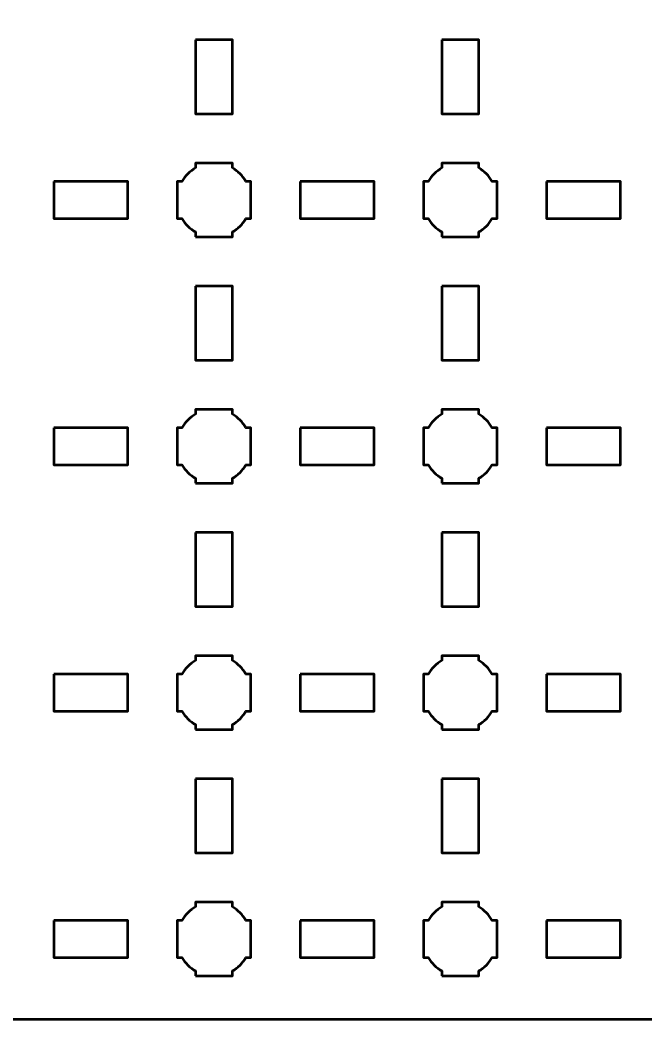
# Model space of a CAD drawing. Header units: centimetres. Extents: x -19.6 to 19.7, y -15.7 to 15.7.
# Drawn here: x -14.57 to -9.5, y -15.65 to -7.54 of the extents above; entities that cross this region are included whole.
import ezdxf

# ---------------------------------------------------------------- set-up
doc = ezdxf.new("R2010")
doc.units = ezdxf.units.CM
doc.header["$MEASUREMENT"] = 0
doc.layers.add('Layer 1', color=7, linetype='Continuous')

msp = doc.modelspace()

# ---------------------------------------------------------------- linework, layer by layer
at = {"layer": 'Layer 1', "lineweight": 53}
for points, knots in [([(-19.14991, 15.65004), (-19.14991, 15.65004), (19.15005, 15.65004), (19.15005, 15.65004), (19.15005, 15.65004), (19.42701, 15.65004), (19.65001, 15.42694), (19.65001, 15.14994), (19.65001, 15.14994), (19.65001, 15.14994), (19.65001, -15.14993), (19.65001, -15.14993), (19.65001, -15.14993), (19.65001, -15.42707), (19.42701, -15.65003), (19.15005, -15.65003), (19.15005, -15.65003), (19.15005, -15.65003), (-19.14991, -15.65003), (-19.14991, -15.65003), (-19.14991, -15.65003), (-19.42691, -15.65003), (-19.65, -15.42707), (-19.65, -15.14993), (-19.65, -15.14993), (-19.65, -15.14993), (-19.65, 15.14994), (-19.65, 15.14994), (-19.65, 15.14994), (-19.65, 15.42694), (-19.42691, 15.65004), (-19.14991, 15.65004)], [0, 0, 0, 0, 0.125, 0.125, 0.125, 0.125, 0.25, 0.25, 0.25, 0.25, 0.375, 0.375, 0.375, 0.375, 0.5, 0.5, 0.5, 0.5, 0.625, 0.625, 0.625, 0.625, 0.75, 0.75, 0.75, 0.75, 0.875, 0.875, 0.875, 0.875, 1, 1, 1, 1]), ([(-13.14993, -7.70001), (-13.14993, -7.70001), (-12.84993, -7.70001), (-12.84993, -7.70001), (-12.84993, -7.70001), (-12.84993, -7.70001), (-12.84993, -8.30001), (-12.84993, -8.30001), (-12.84993, -8.30001), (-12.84993, -8.30001), (-13.14993, -8.30001), (-13.14993, -8.30001), (-13.14993, -8.30001), (-13.14993, -8.30001), (-13.14993, -7.70001), (-13.14993, -7.70001)], [0, 0, 0, 0, 0.25, 0.25, 0.25, 0.25, 0.5, 0.5, 0.5, 0.5, 0.75, 0.75, 0.75, 0.75, 1, 1, 1, 1]), ([(-11.15, -7.70001), (-11.15, -7.70001), (-10.85, -7.70001), (-10.85, -7.70001), (-10.85, -7.70001), (-10.85, -7.70001), (-10.85, -8.30001), (-10.85, -8.30001), (-10.85, -8.30001), (-10.85, -8.30001), (-11.15, -8.30001), (-11.15, -8.30001), (-11.15, -8.30001), (-11.15, -8.30001), (-11.15, -7.70001), (-11.15, -7.70001)], [0, 0, 0, 0, 0.25, 0.25, 0.25, 0.25, 0.5, 0.5, 0.5, 0.5, 0.75, 0.75, 0.75, 0.75, 1, 1, 1, 1]), ([(-13.14993, -9.29989), (-13.14993, -9.29989), (-13.14993, -9.25978), (-13.14993, -9.25978), (-13.14993, -9.25978), (-13.19555, -9.23346), (-13.23343, -9.19543), (-13.25975, -9.14996), (-13.25975, -9.14996), (-13.25975, -9.14996), (-13.3, -9.14996), (-13.3, -9.14996), (-13.3, -9.14996), (-13.3, -9.14996), (-13.3, -8.99989), (-13.3, -8.99989), (-13.3, -8.99989), (-13.3, -8.99989), (-13.3, -8.84996), (-13.3, -8.84996), (-13.3, -8.84996), (-13.3, -8.84996), (-13.25975, -8.84996), (-13.25975, -8.84996), (-13.25975, -8.84996), (-13.23343, -8.80448), (-13.19555, -8.76645), (-13.14993, -8.74014), (-13.14993, -8.74014), (-13.14993, -8.74014), (-13.14993, -8.69988), (-13.14993, -8.69988), (-13.14993, -8.69988), (-13.14993, -8.69988), (-13, -8.69988), (-13, -8.69988), (-13, -8.69988), (-13, -8.69988), (-12.84993, -8.69988), (-12.84993, -8.69988), (-12.84993, -8.69988), (-12.84993, -8.69988), (-12.84993, -8.74014), (-12.84993, -8.74014), (-12.84993, -8.74014), (-12.80446, -8.76645), (-12.76643, -8.80448), (-12.74011, -8.84996), (-12.74011, -8.84996), (-12.74011, -8.84996), (-12.7, -8.84996), (-12.7, -8.84996), (-12.7, -8.84996), (-12.7, -8.84996), (-12.7, -8.99989), (-12.7, -8.99989), (-12.7, -8.99989), (-12.7, -8.99989), (-12.7, -9.14996), (-12.7, -9.14996), (-12.7, -9.14996), (-12.7, -9.14996), (-12.74011, -9.14996), (-12.74011, -9.14996), (-12.74011, -9.14996), (-12.76643, -9.19543), (-12.80446, -9.23346), (-12.84993, -9.25978), (-12.84993, -9.25978), (-12.84993, -9.25978), (-12.84993, -9.29989), (-12.84993, -9.29989), (-12.84993, -9.29989), (-12.84993, -9.29989), (-13, -9.29989), (-13, -9.29989), (-13, -9.29989), (-13, -9.29989), (-13.14993, -9.29989), (-13.14993, -9.29989)], [0, 0, 0, 0, 0.05, 0.05, 0.05, 0.05, 0.1, 0.1, 0.1, 0.1, 0.15, 0.15, 0.15, 0.15, 0.2, 0.2, 0.2, 0.2, 0.25, 0.25, 0.25, 0.25, 0.3, 0.3, 0.3, 0.3, 0.35, 0.35, 0.35, 0.35, 0.4, 0.4, 0.4, 0.4, 0.45, 0.45, 0.45, 0.45, 0.5, 0.5, 0.5, 0.5, 0.55, 0.55, 0.55, 0.55, 0.6, 0.6, 0.6, 0.6, 0.65, 0.65, 0.65, 0.65, 0.7, 0.7, 0.7, 0.7, 0.75, 0.75, 0.75, 0.75, 0.8, 0.8, 0.8, 0.8, 0.85, 0.85, 0.85, 0.85, 0.9, 0.9, 0.9, 0.9, 0.95, 0.95, 0.95, 0.95, 1, 1, 1, 1]), ([(-11.15, -9.29989), (-11.15, -9.29989), (-11.15, -9.25978), (-11.15, -9.25978), (-11.15, -9.25978), (-11.19547, -9.23346), (-11.2335, -9.19543), (-11.25982, -9.14996), (-11.25982, -9.14996), (-11.25982, -9.14996), (-11.29993, -9.14996), (-11.29993, -9.14996), (-11.29993, -9.14996), (-11.29993, -9.14996), (-11.29993, -8.99989), (-11.29993, -8.99989), (-11.29993, -8.99989), (-11.29993, -8.99989), (-11.29993, -8.84996), (-11.29993, -8.84996), (-11.29993, -8.84996), (-11.29993, -8.84996), (-11.25982, -8.84996), (-11.25982, -8.84996), (-11.25982, -8.84996), (-11.2335, -8.80448), (-11.19547, -8.76645), (-11.15, -8.74014), (-11.15, -8.74014), (-11.15, -8.74014), (-11.15, -8.69988), (-11.15, -8.69988), (-11.15, -8.69988), (-11.15, -8.69988), (-10.99993, -8.69988), (-10.99993, -8.69988), (-10.99993, -8.69988), (-10.99993, -8.69988), (-10.85, -8.69988), (-10.85, -8.69988), (-10.85, -8.69988), (-10.85, -8.69988), (-10.85, -8.74014), (-10.85, -8.74014), (-10.85, -8.74014), (-10.80438, -8.76645), (-10.76649, -8.80448), (-10.74018, -8.84996), (-10.74018, -8.84996), (-10.74018, -8.84996), (-10.69993, -8.84996), (-10.69993, -8.84996), (-10.69993, -8.84996), (-10.69993, -8.84996), (-10.69993, -8.99989), (-10.69993, -8.99989), (-10.69993, -8.99989), (-10.69993, -8.99989), (-10.69993, -9.14996), (-10.69993, -9.14996), (-10.69993, -9.14996), (-10.69993, -9.14996), (-10.74018, -9.14996), (-10.74018, -9.14996), (-10.74018, -9.14996), (-10.76649, -9.19543), (-10.80438, -9.23346), (-10.85, -9.25978), (-10.85, -9.25978), (-10.85, -9.25978), (-10.85, -9.29989), (-10.85, -9.29989), (-10.85, -9.29989), (-10.85, -9.29989), (-10.99993, -9.29989), (-10.99993, -9.29989), (-10.99993, -9.29989), (-10.99993, -9.29989), (-11.15, -9.29989), (-11.15, -9.29989)], [0, 0, 0, 0, 0.05, 0.05, 0.05, 0.05, 0.1, 0.1, 0.1, 0.1, 0.15, 0.15, 0.15, 0.15, 0.2, 0.2, 0.2, 0.2, 0.25, 0.25, 0.25, 0.25, 0.3, 0.3, 0.3, 0.3, 0.35, 0.35, 0.35, 0.35, 0.4, 0.4, 0.4, 0.4, 0.45, 0.45, 0.45, 0.45, 0.5, 0.5, 0.5, 0.5, 0.55, 0.55, 0.55, 0.55, 0.6, 0.6, 0.6, 0.6, 0.65, 0.65, 0.65, 0.65, 0.7, 0.7, 0.7, 0.7, 0.75, 0.75, 0.75, 0.75, 0.8, 0.8, 0.8, 0.8, 0.85, 0.85, 0.85, 0.85, 0.9, 0.9, 0.9, 0.9, 0.95, 0.95, 0.95, 0.95, 1, 1, 1, 1]), ([(-14.29992, -8.84996), (-14.29992, -8.84996), (-13.69991, -8.84996), (-13.69991, -8.84996), (-13.69991, -8.84996), (-13.69991, -8.84996), (-13.69991, -9.14996), (-13.69991, -9.14996), (-13.69991, -9.14996), (-13.69991, -9.14996), (-14.29992, -9.14996), (-14.29992, -9.14996), (-14.29992, -9.14996), (-14.29992, -9.14996), (-14.29992, -8.84996), (-14.29992, -8.84996)], [0, 0, 0, 0, 0.25, 0.25, 0.25, 0.25, 0.5, 0.5, 0.5, 0.5, 0.75, 0.75, 0.75, 0.75, 1, 1, 1, 1]), ([(-12.29995, -8.84996), (-12.29995, -8.84996), (-11.69994, -8.84996), (-11.69994, -8.84996), (-11.69994, -8.84996), (-11.69994, -8.84996), (-11.69994, -9.14996), (-11.69994, -9.14996), (-11.69994, -9.14996), (-11.69994, -9.14996), (-12.29995, -9.14996), (-12.29995, -9.14996), (-12.29995, -9.14996), (-12.29995, -9.14996), (-12.29995, -8.84996), (-12.29995, -8.84996)], [0, 0, 0, 0, 0.25, 0.25, 0.25, 0.25, 0.5, 0.5, 0.5, 0.5, 0.75, 0.75, 0.75, 0.75, 1, 1, 1, 1]), ([(-10.30002, -8.84996), (-10.30002, -8.84996), (-9.70001, -8.84996), (-9.70001, -8.84996), (-9.70001, -8.84996), (-9.70001, -8.84996), (-9.70001, -9.14996), (-9.70001, -9.14996), (-9.70001, -9.14996), (-9.70001, -9.14996), (-10.30002, -9.14996), (-10.30002, -9.14996), (-10.30002, -9.14996), (-10.30002, -9.14996), (-10.30002, -8.84996), (-10.30002, -8.84996)], [0, 0, 0, 0, 0.25, 0.25, 0.25, 0.25, 0.5, 0.5, 0.5, 0.5, 0.75, 0.75, 0.75, 0.75, 1, 1, 1, 1]), ([(-13.14993, -9.70008), (-13.14993, -9.70008), (-12.84993, -9.70008), (-12.84993, -9.70008), (-12.84993, -9.70008), (-12.84993, -9.70008), (-12.84993, -10.30008), (-12.84993, -10.30008), (-12.84993, -10.30008), (-12.84993, -10.30008), (-13.14993, -10.30008), (-13.14993, -10.30008), (-13.14993, -10.30008), (-13.14993, -10.30008), (-13.14993, -9.70008), (-13.14993, -9.70008)], [0, 0, 0, 0, 0.25, 0.25, 0.25, 0.25, 0.5, 0.5, 0.5, 0.5, 0.75, 0.75, 0.75, 0.75, 1, 1, 1, 1]), ([(-11.15, -9.70008), (-11.15, -9.70008), (-10.85, -9.70008), (-10.85, -9.70008), (-10.85, -9.70008), (-10.85, -9.70008), (-10.85, -10.30008), (-10.85, -10.30008), (-10.85, -10.30008), (-10.85, -10.30008), (-11.15, -10.30008), (-11.15, -10.30008), (-11.15, -10.30008), (-11.15, -10.30008), (-11.15, -9.70008), (-11.15, -9.70008)], [0, 0, 0, 0, 0.25, 0.25, 0.25, 0.25, 0.5, 0.5, 0.5, 0.5, 0.75, 0.75, 0.75, 0.75, 1, 1, 1, 1]), ([(-13.14993, -11.29996), (-13.14993, -11.29996), (-13.14993, -11.25975), (-13.14993, -11.25975), (-13.14993, -11.25975), (-13.19555, -11.23343), (-13.23343, -11.19551), (-13.25975, -11.14989), (-13.25975, -11.14989), (-13.25975, -11.14989), (-13.3, -11.14989), (-13.3, -11.14989), (-13.3, -11.14989), (-13.3, -11.14989), (-13.3, -10.99996), (-13.3, -10.99996), (-13.3, -10.99996), (-13.3, -10.99996), (-13.3, -10.84992), (-13.3, -10.84992), (-13.3, -10.84992), (-13.3, -10.84992), (-13.25975, -10.84992), (-13.25975, -10.84992), (-13.25975, -10.84992), (-13.23343, -10.80445), (-13.19555, -10.76639), (-13.14993, -10.74007), (-13.14993, -10.74007), (-13.14993, -10.74007), (-13.14993, -10.69999), (-13.14993, -10.69999), (-13.14993, -10.69999), (-13.14993, -10.69999), (-13, -10.69999), (-13, -10.69999), (-13, -10.69999), (-13, -10.69999), (-12.84993, -10.69999), (-12.84993, -10.69999), (-12.84993, -10.69999), (-12.84993, -10.69999), (-12.84993, -10.74007), (-12.84993, -10.74007), (-12.84993, -10.74007), (-12.80446, -10.76639), (-12.76643, -10.80445), (-12.74011, -10.84992), (-12.74011, -10.84992), (-12.74011, -10.84992), (-12.7, -10.84992), (-12.7, -10.84992), (-12.7, -10.84992), (-12.7, -10.84992), (-12.7, -10.99996), (-12.7, -10.99996), (-12.7, -10.99996), (-12.7, -10.99996), (-12.7, -11.14989), (-12.7, -11.14989), (-12.7, -11.14989), (-12.7, -11.14989), (-12.74011, -11.14989), (-12.74011, -11.14989), (-12.74011, -11.14989), (-12.76643, -11.19551), (-12.80446, -11.23343), (-12.84993, -11.25975), (-12.84993, -11.25975), (-12.84993, -11.25975), (-12.84993, -11.29996), (-12.84993, -11.29996), (-12.84993, -11.29996), (-12.84993, -11.29996), (-13, -11.29996), (-13, -11.29996), (-13, -11.29996), (-13, -11.29996), (-13.14993, -11.29996), (-13.14993, -11.29996)], [0, 0, 0, 0, 0.05, 0.05, 0.05, 0.05, 0.1, 0.1, 0.1, 0.1, 0.15, 0.15, 0.15, 0.15, 0.2, 0.2, 0.2, 0.2, 0.25, 0.25, 0.25, 0.25, 0.3, 0.3, 0.3, 0.3, 0.35, 0.35, 0.35, 0.35, 0.4, 0.4, 0.4, 0.4, 0.45, 0.45, 0.45, 0.45, 0.5, 0.5, 0.5, 0.5, 0.55, 0.55, 0.55, 0.55, 0.6, 0.6, 0.6, 0.6, 0.65, 0.65, 0.65, 0.65, 0.7, 0.7, 0.7, 0.7, 0.75, 0.75, 0.75, 0.75, 0.8, 0.8, 0.8, 0.8, 0.85, 0.85, 0.85, 0.85, 0.9, 0.9, 0.9, 0.9, 0.95, 0.95, 0.95, 0.95, 1, 1, 1, 1]), ([(-11.15, -11.29996), (-11.15, -11.29996), (-11.15, -11.25975), (-11.15, -11.25975), (-11.15, -11.25975), (-11.19547, -11.23343), (-11.2335, -11.19551), (-11.25982, -11.14989), (-11.25982, -11.14989), (-11.25982, -11.14989), (-11.29993, -11.14989), (-11.29993, -11.14989), (-11.29993, -11.14989), (-11.29993, -11.14989), (-11.29993, -10.99996), (-11.29993, -10.99996), (-11.29993, -10.99996), (-11.29993, -10.99996), (-11.29993, -10.84992), (-11.29993, -10.84992), (-11.29993, -10.84992), (-11.29993, -10.84992), (-11.25982, -10.84992), (-11.25982, -10.84992), (-11.25982, -10.84992), (-11.2335, -10.80445), (-11.19547, -10.76639), (-11.15, -10.74007), (-11.15, -10.74007), (-11.15, -10.74007), (-11.15, -10.69999), (-11.15, -10.69999), (-11.15, -10.69999), (-11.15, -10.69999), (-10.99993, -10.69999), (-10.99993, -10.69999), (-10.99993, -10.69999), (-10.99993, -10.69999), (-10.85, -10.69999), (-10.85, -10.69999), (-10.85, -10.69999), (-10.85, -10.69999), (-10.85, -10.74007), (-10.85, -10.74007), (-10.85, -10.74007), (-10.80438, -10.76639), (-10.76649, -10.80445), (-10.74018, -10.84992), (-10.74018, -10.84992), (-10.74018, -10.84992), (-10.69993, -10.84992), (-10.69993, -10.84992), (-10.69993, -10.84992), (-10.69993, -10.84992), (-10.69993, -10.99996), (-10.69993, -10.99996), (-10.69993, -10.99996), (-10.69993, -10.99996), (-10.69993, -11.14989), (-10.69993, -11.14989), (-10.69993, -11.14989), (-10.69993, -11.14989), (-10.74018, -11.14989), (-10.74018, -11.14989), (-10.74018, -11.14989), (-10.76649, -11.19551), (-10.80438, -11.23343), (-10.85, -11.25975), (-10.85, -11.25975), (-10.85, -11.25975), (-10.85, -11.29996), (-10.85, -11.29996), (-10.85, -11.29996), (-10.85, -11.29996), (-10.99993, -11.29996), (-10.99993, -11.29996), (-10.99993, -11.29996), (-10.99993, -11.29996), (-11.15, -11.29996), (-11.15, -11.29996)], [0, 0, 0, 0, 0.05, 0.05, 0.05, 0.05, 0.1, 0.1, 0.1, 0.1, 0.15, 0.15, 0.15, 0.15, 0.2, 0.2, 0.2, 0.2, 0.25, 0.25, 0.25, 0.25, 0.3, 0.3, 0.3, 0.3, 0.35, 0.35, 0.35, 0.35, 0.4, 0.4, 0.4, 0.4, 0.45, 0.45, 0.45, 0.45, 0.5, 0.5, 0.5, 0.5, 0.55, 0.55, 0.55, 0.55, 0.6, 0.6, 0.6, 0.6, 0.65, 0.65, 0.65, 0.65, 0.7, 0.7, 0.7, 0.7, 0.75, 0.75, 0.75, 0.75, 0.8, 0.8, 0.8, 0.8, 0.85, 0.85, 0.85, 0.85, 0.9, 0.9, 0.9, 0.9, 0.95, 0.95, 0.95, 0.95, 1, 1, 1, 1]), ([(-14.29992, -10.85003), (-14.29992, -10.85003), (-13.69991, -10.85003), (-13.69991, -10.85003), (-13.69991, -10.85003), (-13.69991, -10.85003), (-13.69991, -11.15003), (-13.69991, -11.15003), (-13.69991, -11.15003), (-13.69991, -11.15003), (-14.29992, -11.15003), (-14.29992, -11.15003), (-14.29992, -11.15003), (-14.29992, -11.15003), (-14.29992, -10.85003), (-14.29992, -10.85003)], [0, 0, 0, 0, 0.25, 0.25, 0.25, 0.25, 0.5, 0.5, 0.5, 0.5, 0.75, 0.75, 0.75, 0.75, 1, 1, 1, 1]), ([(-12.29995, -10.85003), (-12.29995, -10.85003), (-11.69994, -10.85003), (-11.69994, -10.85003), (-11.69994, -10.85003), (-11.69994, -10.85003), (-11.69994, -11.15003), (-11.69994, -11.15003), (-11.69994, -11.15003), (-11.69994, -11.15003), (-12.29995, -11.15003), (-12.29995, -11.15003), (-12.29995, -11.15003), (-12.29995, -11.15003), (-12.29995, -10.85003), (-12.29995, -10.85003)], [0, 0, 0, 0, 0.25, 0.25, 0.25, 0.25, 0.5, 0.5, 0.5, 0.5, 0.75, 0.75, 0.75, 0.75, 1, 1, 1, 1]), ([(-10.30002, -10.85003), (-10.30002, -10.85003), (-9.70001, -10.85003), (-9.70001, -10.85003), (-9.70001, -10.85003), (-9.70001, -10.85003), (-9.70001, -11.15003), (-9.70001, -11.15003), (-9.70001, -11.15003), (-9.70001, -11.15003), (-10.30002, -11.15003), (-10.30002, -11.15003), (-10.30002, -11.15003), (-10.30002, -11.15003), (-10.30002, -10.85003), (-10.30002, -10.85003)], [0, 0, 0, 0, 0.25, 0.25, 0.25, 0.25, 0.5, 0.5, 0.5, 0.5, 0.75, 0.75, 0.75, 0.75, 1, 1, 1, 1]), ([(-13.14993, -11.70001), (-13.14993, -11.70001), (-12.84993, -11.70001), (-12.84993, -11.70001), (-12.84993, -11.70001), (-12.84993, -11.70001), (-12.84993, -12.30002), (-12.84993, -12.30002), (-12.84993, -12.30002), (-12.84993, -12.30002), (-13.14993, -12.30002), (-13.14993, -12.30002), (-13.14993, -12.30002), (-13.14993, -12.30002), (-13.14993, -11.70001), (-13.14993, -11.70001)], [0, 0, 0, 0, 0.25, 0.25, 0.25, 0.25, 0.5, 0.5, 0.5, 0.5, 0.75, 0.75, 0.75, 0.75, 1, 1, 1, 1]), ([(-11.15, -11.70001), (-11.15, -11.70001), (-10.85, -11.70001), (-10.85, -11.70001), (-10.85, -11.70001), (-10.85, -11.70001), (-10.85, -12.30002), (-10.85, -12.30002), (-10.85, -12.30002), (-10.85, -12.30002), (-11.15, -12.30002), (-11.15, -12.30002), (-11.15, -12.30002), (-11.15, -12.30002), (-11.15, -11.70001), (-11.15, -11.70001)], [0, 0, 0, 0, 0.25, 0.25, 0.25, 0.25, 0.5, 0.5, 0.5, 0.5, 0.75, 0.75, 0.75, 0.75, 1, 1, 1, 1]), ([(-13.14993, -13.29993), (-13.14993, -13.29993), (-13.14993, -13.25982), (-13.14993, -13.25982), (-13.14993, -13.25982), (-13.19555, -13.2335), (-13.23343, -13.19547), (-13.25975, -13.15), (-13.25975, -13.15), (-13.25975, -13.15), (-13.3, -13.15), (-13.3, -13.15), (-13.3, -13.15), (-13.3, -13.15), (-13.3, -12.99993), (-13.3, -12.99993), (-13.3, -12.99993), (-13.3, -12.99993), (-13.3, -12.85), (-13.3, -12.85), (-13.3, -12.85), (-13.3, -12.85), (-13.25975, -12.85), (-13.25975, -12.85), (-13.25975, -12.85), (-13.23343, -12.80438), (-13.19555, -12.7665), (-13.14993, -12.74018), (-13.14993, -12.74018), (-13.14993, -12.74018), (-13.14993, -12.69993), (-13.14993, -12.69993), (-13.14993, -12.69993), (-13.14993, -12.69993), (-13, -12.69993), (-13, -12.69993), (-13, -12.69993), (-13, -12.69993), (-12.84993, -12.69993), (-12.84993, -12.69993), (-12.84993, -12.69993), (-12.84993, -12.69993), (-12.84993, -12.74018), (-12.84993, -12.74018), (-12.84993, -12.74018), (-12.80446, -12.7665), (-12.76643, -12.80438), (-12.74011, -12.85), (-12.74011, -12.85), (-12.74011, -12.85), (-12.7, -12.85), (-12.7, -12.85), (-12.7, -12.85), (-12.7, -12.85), (-12.7, -12.99993), (-12.7, -12.99993), (-12.7, -12.99993), (-12.7, -12.99993), (-12.7, -13.15), (-12.7, -13.15), (-12.7, -13.15), (-12.7, -13.15), (-12.74011, -13.15), (-12.74011, -13.15), (-12.74011, -13.15), (-12.76643, -13.19547), (-12.80446, -13.2335), (-12.84993, -13.25982), (-12.84993, -13.25982), (-12.84993, -13.25982), (-12.84993, -13.29993), (-12.84993, -13.29993), (-12.84993, -13.29993), (-12.84993, -13.29993), (-13, -13.29993), (-13, -13.29993), (-13, -13.29993), (-13, -13.29993), (-13.14993, -13.29993), (-13.14993, -13.29993)], [0, 0, 0, 0, 0.05, 0.05, 0.05, 0.05, 0.1, 0.1, 0.1, 0.1, 0.15, 0.15, 0.15, 0.15, 0.2, 0.2, 0.2, 0.2, 0.25, 0.25, 0.25, 0.25, 0.3, 0.3, 0.3, 0.3, 0.35, 0.35, 0.35, 0.35, 0.4, 0.4, 0.4, 0.4, 0.45, 0.45, 0.45, 0.45, 0.5, 0.5, 0.5, 0.5, 0.55, 0.55, 0.55, 0.55, 0.6, 0.6, 0.6, 0.6, 0.65, 0.65, 0.65, 0.65, 0.7, 0.7, 0.7, 0.7, 0.75, 0.75, 0.75, 0.75, 0.8, 0.8, 0.8, 0.8, 0.85, 0.85, 0.85, 0.85, 0.9, 0.9, 0.9, 0.9, 0.95, 0.95, 0.95, 0.95, 1, 1, 1, 1]), ([(-11.15, -13.29993), (-11.15, -13.29993), (-11.15, -13.25982), (-11.15, -13.25982), (-11.15, -13.25982), (-11.19547, -13.2335), (-11.2335, -13.19547), (-11.25982, -13.15), (-11.25982, -13.15), (-11.25982, -13.15), (-11.29993, -13.15), (-11.29993, -13.15), (-11.29993, -13.15), (-11.29993, -13.15), (-11.29993, -12.99993), (-11.29993, -12.99993), (-11.29993, -12.99993), (-11.29993, -12.99993), (-11.29993, -12.85), (-11.29993, -12.85), (-11.29993, -12.85), (-11.29993, -12.85), (-11.25982, -12.85), (-11.25982, -12.85), (-11.25982, -12.85), (-11.2335, -12.80438), (-11.19547, -12.7665), (-11.15, -12.74018), (-11.15, -12.74018), (-11.15, -12.74018), (-11.15, -12.69993), (-11.15, -12.69993), (-11.15, -12.69993), (-11.15, -12.69993), (-10.99993, -12.69993), (-10.99993, -12.69993), (-10.99993, -12.69993), (-10.99993, -12.69993), (-10.85, -12.69993), (-10.85, -12.69993), (-10.85, -12.69993), (-10.85, -12.69993), (-10.85, -12.74018), (-10.85, -12.74018), (-10.85, -12.74018), (-10.80438, -12.7665), (-10.76649, -12.80438), (-10.74018, -12.85), (-10.74018, -12.85), (-10.74018, -12.85), (-10.69993, -12.85), (-10.69993, -12.85), (-10.69993, -12.85), (-10.69993, -12.85), (-10.69993, -12.99993), (-10.69993, -12.99993), (-10.69993, -12.99993), (-10.69993, -12.99993), (-10.69993, -13.15), (-10.69993, -13.15), (-10.69993, -13.15), (-10.69993, -13.15), (-10.74018, -13.15), (-10.74018, -13.15), (-10.74018, -13.15), (-10.76649, -13.19547), (-10.80438, -13.2335), (-10.85, -13.25982), (-10.85, -13.25982), (-10.85, -13.25982), (-10.85, -13.29993), (-10.85, -13.29993), (-10.85, -13.29993), (-10.85, -13.29993), (-10.99993, -13.29993), (-10.99993, -13.29993), (-10.99993, -13.29993), (-10.99993, -13.29993), (-11.15, -13.29993), (-11.15, -13.29993)], [0, 0, 0, 0, 0.05, 0.05, 0.05, 0.05, 0.1, 0.1, 0.1, 0.1, 0.15, 0.15, 0.15, 0.15, 0.2, 0.2, 0.2, 0.2, 0.25, 0.25, 0.25, 0.25, 0.3, 0.3, 0.3, 0.3, 0.35, 0.35, 0.35, 0.35, 0.4, 0.4, 0.4, 0.4, 0.45, 0.45, 0.45, 0.45, 0.5, 0.5, 0.5, 0.5, 0.55, 0.55, 0.55, 0.55, 0.6, 0.6, 0.6, 0.6, 0.65, 0.65, 0.65, 0.65, 0.7, 0.7, 0.7, 0.7, 0.75, 0.75, 0.75, 0.75, 0.8, 0.8, 0.8, 0.8, 0.85, 0.85, 0.85, 0.85, 0.9, 0.9, 0.9, 0.9, 0.95, 0.95, 0.95, 0.95, 1, 1, 1, 1]), ([(-14.29992, -12.85), (-14.29992, -12.85), (-13.69991, -12.85), (-13.69991, -12.85), (-13.69991, -12.85), (-13.69991, -12.85), (-13.69991, -13.15), (-13.69991, -13.15), (-13.69991, -13.15), (-13.69991, -13.15), (-14.29992, -13.15), (-14.29992, -13.15), (-14.29992, -13.15), (-14.29992, -13.15), (-14.29992, -12.85), (-14.29992, -12.85)], [0, 0, 0, 0, 0.25, 0.25, 0.25, 0.25, 0.5, 0.5, 0.5, 0.5, 0.75, 0.75, 0.75, 0.75, 1, 1, 1, 1]), ([(-12.29995, -12.85), (-12.29995, -12.85), (-11.69994, -12.85), (-11.69994, -12.85), (-11.69994, -12.85), (-11.69994, -12.85), (-11.69994, -13.15), (-11.69994, -13.15), (-11.69994, -13.15), (-11.69994, -13.15), (-12.29995, -13.15), (-12.29995, -13.15), (-12.29995, -13.15), (-12.29995, -13.15), (-12.29995, -12.85), (-12.29995, -12.85)], [0, 0, 0, 0, 0.25, 0.25, 0.25, 0.25, 0.5, 0.5, 0.5, 0.5, 0.75, 0.75, 0.75, 0.75, 1, 1, 1, 1]), ([(-10.30002, -12.85), (-10.30002, -12.85), (-9.70001, -12.85), (-9.70001, -12.85), (-9.70001, -12.85), (-9.70001, -12.85), (-9.70001, -13.15), (-9.70001, -13.15), (-9.70001, -13.15), (-9.70001, -13.15), (-10.30002, -13.15), (-10.30002, -13.15), (-10.30002, -13.15), (-10.30002, -13.15), (-10.30002, -12.85), (-10.30002, -12.85)], [0, 0, 0, 0, 0.25, 0.25, 0.25, 0.25, 0.5, 0.5, 0.5, 0.5, 0.75, 0.75, 0.75, 0.75, 1, 1, 1, 1]), ([(-13.14993, -13.69998), (-13.14993, -13.69998), (-12.84993, -13.69998), (-12.84993, -13.69998), (-12.84993, -13.69998), (-12.84993, -13.69998), (-12.84993, -14.29998), (-12.84993, -14.29998), (-12.84993, -14.29998), (-12.84993, -14.29998), (-13.14993, -14.29998), (-13.14993, -14.29998), (-13.14993, -14.29998), (-13.14993, -14.29998), (-13.14993, -13.69998), (-13.14993, -13.69998)], [0, 0, 0, 0, 0.25, 0.25, 0.25, 0.25, 0.5, 0.5, 0.5, 0.5, 0.75, 0.75, 0.75, 0.75, 1, 1, 1, 1]), ([(-11.15, -13.69998), (-11.15, -13.69998), (-10.85, -13.69998), (-10.85, -13.69998), (-10.85, -13.69998), (-10.85, -13.69998), (-10.85, -14.29998), (-10.85, -14.29998), (-10.85, -14.29998), (-10.85, -14.29998), (-11.15, -14.29998), (-11.15, -14.29998), (-11.15, -14.29998), (-11.15, -14.29998), (-11.15, -13.69998), (-11.15, -13.69998)], [0, 0, 0, 0, 0.25, 0.25, 0.25, 0.25, 0.5, 0.5, 0.5, 0.5, 0.75, 0.75, 0.75, 0.75, 1, 1, 1, 1]), ([(-13.14993, -15.3), (-13.14993, -15.3), (-13.14993, -15.25975), (-13.14993, -15.25975), (-13.14993, -15.25975), (-13.19555, -15.23343), (-13.23343, -15.19541), (-13.25975, -15.14993), (-13.25975, -15.14993), (-13.25975, -15.14993), (-13.3, -15.14993), (-13.3, -15.14993), (-13.3, -15.14993), (-13.3, -15.14993), (-13.3, -15), (-13.3, -15), (-13.3, -15), (-13.3, -15), (-13.3, -14.84993), (-13.3, -14.84993), (-13.3, -14.84993), (-13.3, -14.84993), (-13.25975, -14.84993), (-13.25975, -14.84993), (-13.25975, -14.84993), (-13.23343, -14.80446), (-13.19555, -14.76643), (-13.14993, -14.74011), (-13.14993, -14.74011), (-13.14993, -14.74011), (-13.14993, -14.7), (-13.14993, -14.7), (-13.14993, -14.7), (-13.14993, -14.7), (-13, -14.7), (-13, -14.7), (-13, -14.7), (-13, -14.7), (-12.84993, -14.7), (-12.84993, -14.7), (-12.84993, -14.7), (-12.84993, -14.7), (-12.84993, -14.74011), (-12.84993, -14.74011), (-12.84993, -14.74011), (-12.80446, -14.76643), (-12.76643, -14.80446), (-12.74011, -14.84993), (-12.74011, -14.84993), (-12.74011, -14.84993), (-12.7, -14.84993), (-12.7, -14.84993), (-12.7, -14.84993), (-12.7, -14.84993), (-12.7, -15), (-12.7, -15), (-12.7, -15), (-12.7, -15), (-12.7, -15.14993), (-12.7, -15.14993), (-12.7, -15.14993), (-12.7, -15.14993), (-12.74011, -15.14993), (-12.74011, -15.14993), (-12.74011, -15.14993), (-12.76643, -15.19541), (-12.80446, -15.23343), (-12.84993, -15.25975), (-12.84993, -15.25975), (-12.84993, -15.25975), (-12.84993, -15.3), (-12.84993, -15.3), (-12.84993, -15.3), (-12.84993, -15.3), (-13, -15.3), (-13, -15.3), (-13, -15.3), (-13, -15.3), (-13.14993, -15.3), (-13.14993, -15.3)], [0, 0, 0, 0, 0.05, 0.05, 0.05, 0.05, 0.1, 0.1, 0.1, 0.1, 0.15, 0.15, 0.15, 0.15, 0.2, 0.2, 0.2, 0.2, 0.25, 0.25, 0.25, 0.25, 0.3, 0.3, 0.3, 0.3, 0.35, 0.35, 0.35, 0.35, 0.4, 0.4, 0.4, 0.4, 0.45, 0.45, 0.45, 0.45, 0.5, 0.5, 0.5, 0.5, 0.55, 0.55, 0.55, 0.55, 0.6, 0.6, 0.6, 0.6, 0.65, 0.65, 0.65, 0.65, 0.7, 0.7, 0.7, 0.7, 0.75, 0.75, 0.75, 0.75, 0.8, 0.8, 0.8, 0.8, 0.85, 0.85, 0.85, 0.85, 0.9, 0.9, 0.9, 0.9, 0.95, 0.95, 0.95, 0.95, 1, 1, 1, 1]), ([(-11.15, -15.3), (-11.15, -15.3), (-11.15, -15.25975), (-11.15, -15.25975), (-11.15, -15.25975), (-11.19547, -15.23343), (-11.2335, -15.19541), (-11.25982, -15.14993), (-11.25982, -15.14993), (-11.25982, -15.14993), (-11.29993, -15.14993), (-11.29993, -15.14993), (-11.29993, -15.14993), (-11.29993, -15.14993), (-11.29993, -15), (-11.29993, -15), (-11.29993, -15), (-11.29993, -15), (-11.29993, -14.84993), (-11.29993, -14.84993), (-11.29993, -14.84993), (-11.29993, -14.84993), (-11.25982, -14.84993), (-11.25982, -14.84993), (-11.25982, -14.84993), (-11.2335, -14.80446), (-11.19547, -14.76643), (-11.15, -14.74011), (-11.15, -14.74011), (-11.15, -14.74011), (-11.15, -14.7), (-11.15, -14.7), (-11.15, -14.7), (-11.15, -14.7), (-10.99993, -14.7), (-10.99993, -14.7), (-10.99993, -14.7), (-10.99993, -14.7), (-10.85, -14.7), (-10.85, -14.7), (-10.85, -14.7), (-10.85, -14.7), (-10.85, -14.74011), (-10.85, -14.74011), (-10.85, -14.74011), (-10.80438, -14.76643), (-10.76649, -14.80446), (-10.74018, -14.84993), (-10.74018, -14.84993), (-10.74018, -14.84993), (-10.69993, -14.84993), (-10.69993, -14.84993), (-10.69993, -14.84993), (-10.69993, -14.84993), (-10.69993, -15), (-10.69993, -15), (-10.69993, -15), (-10.69993, -15), (-10.69993, -15.14993), (-10.69993, -15.14993), (-10.69993, -15.14993), (-10.69993, -15.14993), (-10.74018, -15.14993), (-10.74018, -15.14993), (-10.74018, -15.14993), (-10.76649, -15.19541), (-10.80438, -15.23343), (-10.85, -15.25975), (-10.85, -15.25975), (-10.85, -15.25975), (-10.85, -15.3), (-10.85, -15.3), (-10.85, -15.3), (-10.85, -15.3), (-10.99993, -15.3), (-10.99993, -15.3), (-10.99993, -15.3), (-10.99993, -15.3), (-11.15, -15.3), (-11.15, -15.3)], [0, 0, 0, 0, 0.05, 0.05, 0.05, 0.05, 0.1, 0.1, 0.1, 0.1, 0.15, 0.15, 0.15, 0.15, 0.2, 0.2, 0.2, 0.2, 0.25, 0.25, 0.25, 0.25, 0.3, 0.3, 0.3, 0.3, 0.35, 0.35, 0.35, 0.35, 0.4, 0.4, 0.4, 0.4, 0.45, 0.45, 0.45, 0.45, 0.5, 0.5, 0.5, 0.5, 0.55, 0.55, 0.55, 0.55, 0.6, 0.6, 0.6, 0.6, 0.65, 0.65, 0.65, 0.65, 0.7, 0.7, 0.7, 0.7, 0.75, 0.75, 0.75, 0.75, 0.8, 0.8, 0.8, 0.8, 0.85, 0.85, 0.85, 0.85, 0.9, 0.9, 0.9, 0.9, 0.95, 0.95, 0.95, 0.95, 1, 1, 1, 1]), ([(-14.29992, -14.84993), (-14.29992, -14.84993), (-13.69991, -14.84993), (-13.69991, -14.84993), (-13.69991, -14.84993), (-13.69991, -14.84993), (-13.69991, -15.14993), (-13.69991, -15.14993), (-13.69991, -15.14993), (-13.69991, -15.14993), (-14.29992, -15.14993), (-14.29992, -15.14993), (-14.29992, -15.14993), (-14.29992, -15.14993), (-14.29992, -14.84993), (-14.29992, -14.84993)], [0, 0, 0, 0, 0.25, 0.25, 0.25, 0.25, 0.5, 0.5, 0.5, 0.5, 0.75, 0.75, 0.75, 0.75, 1, 1, 1, 1]), ([(-12.29995, -14.84993), (-12.29995, -14.84993), (-11.69994, -14.84993), (-11.69994, -14.84993), (-11.69994, -14.84993), (-11.69994, -14.84993), (-11.69994, -15.14993), (-11.69994, -15.14993), (-11.69994, -15.14993), (-11.69994, -15.14993), (-12.29995, -15.14993), (-12.29995, -15.14993), (-12.29995, -15.14993), (-12.29995, -15.14993), (-12.29995, -14.84993), (-12.29995, -14.84993)], [0, 0, 0, 0, 0.25, 0.25, 0.25, 0.25, 0.5, 0.5, 0.5, 0.5, 0.75, 0.75, 0.75, 0.75, 1, 1, 1, 1]), ([(-10.30002, -14.84993), (-10.30002, -14.84993), (-9.70001, -14.84993), (-9.70001, -14.84993), (-9.70001, -14.84993), (-9.70001, -14.84993), (-9.70001, -15.14993), (-9.70001, -15.14993), (-9.70001, -15.14993), (-9.70001, -15.14993), (-10.30002, -15.14993), (-10.30002, -15.14993), (-10.30002, -15.14993), (-10.30002, -15.14993), (-10.30002, -14.84993), (-10.30002, -14.84993)], [0, 0, 0, 0, 0.25, 0.25, 0.25, 0.25, 0.5, 0.5, 0.5, 0.5, 0.75, 0.75, 0.75, 0.75, 1, 1, 1, 1])]:
    msp.add_open_spline(points, degree=3, knots=knots, dxfattribs=at)

doc.saveas('drawing.dxf')
